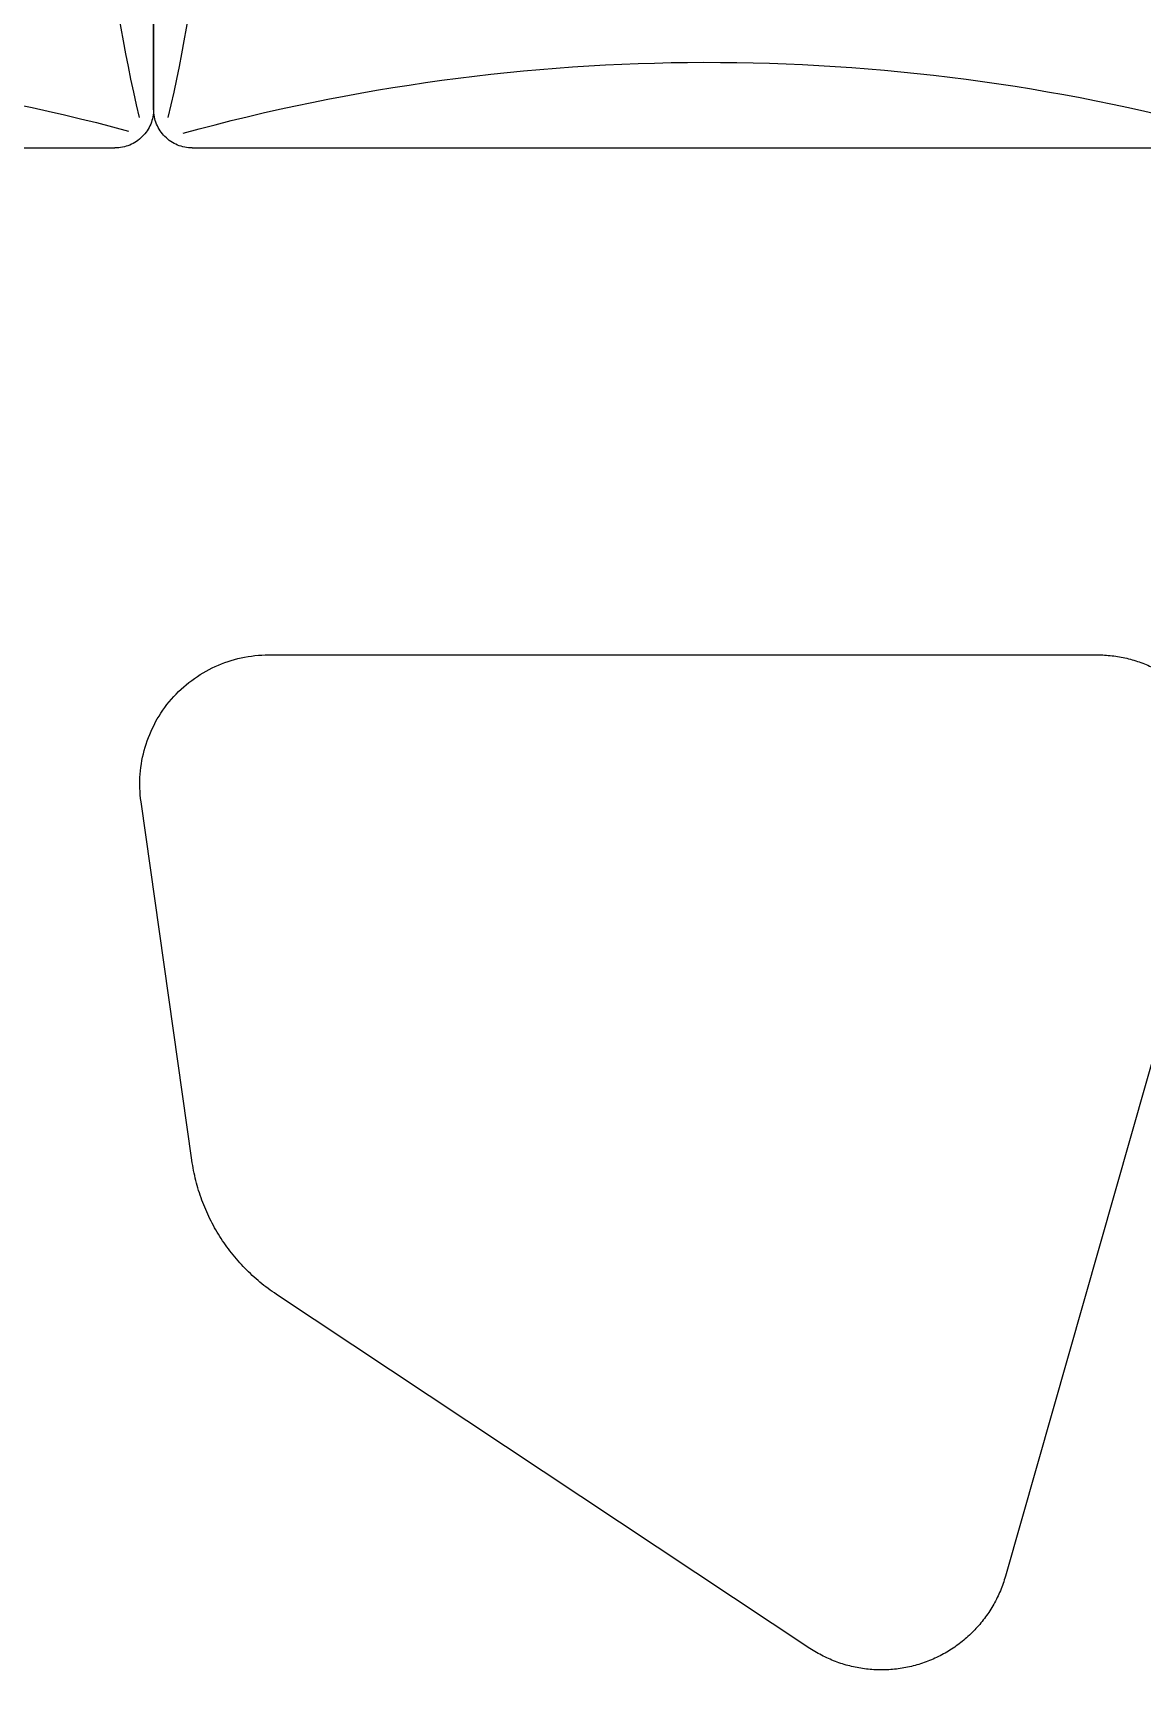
# Model space of a CAD drawing. Header units: inches. Extents: x 1174834 to 1369688, y -175882 to -108740.
# Drawn here: x 1319915 to 1320775, y -169790 to -168516 of the extents above; entities that cross this region are included whole.
import ezdxf

# ---------------------------------------------------------------- set-up
doc = ezdxf.new("R2010")
doc.units = ezdxf.units.IN
doc.header["$LTSCALE"] = 500
doc.header["$MEASUREMENT"] = 0
doc.linetypes.add('DASH', pattern=[0.35, 0.25, -0.1])
doc.layers.add('FF-FURN', color=51, linetype='Continuous')

# ---------------------------------------------------------------- blocks, each defined once
blk = doc.blocks.new('A$C48916692')
at = {"color": 3, "linetype": 'DASH', "ltscale": 150}
for p, q in [((9952.4, 6466), (9674.5, 6505.3)), ((9560.5, 6406.3), (9560.5, 5764.3)), ((10330.8, 5986.8), (10056.4, 6400.4)), ((9687.9, 5668.2), (10274.9, 5835.3))]:
    blk.add_line(p, q, dxfattribs=at)
for points in [[(8527.5, 7345.6), (9137.5, 7345.6, -0.414214), (9167.5, 7315.6), (9167.5, 6525.6, -0.414214), (9137.5, 6495.6), (8527.5, 6495.6, -0.414214), (8497.5, 6525.6), (8497.5, 7315.6, -0.414214)], [(8527.5, 6495.6), (9137.5, 6495.6, -0.414214), (9167.5, 6465.6), (9167.5, 5675.6, -0.414214), (9137.5, 5645.6), (8527.5, 5645.6, -0.414214), (8497.5, 5675.6), (8497.5, 6465.6, -0.414214)]]:
    blk.add_lwpolyline(points, format="xyb", close=True, dxfattribs=at)
for centre, radius, start, end in [((9660.5, 6406.3), 100, 81.9428, 180), ((9931.4, 6317.4), 150, 33.5698, 81.9428), ((10247.5, 5931.5), 100, 285.8966, 33.5698), ((9660.5, 5764.3), 100, 180, 285.8966)]:
    blk.add_arc(centre, radius, start, end, dxfattribs=at)
at = {"layer": 'FF-FURN', "color": 8}
for centre, radius, start, end in [((10634.7, 6915.8), 1533.6, 164.61, 195.1492), ((8826.3, 5134.3), 1408.6, 76.9693, 103.1862), ((8826.3, 7856.8), 1408.6, 256.8138, 283.0307), ((10634.7, 6065.8), 1533.6, 164.61, 195.1492)]:
    blk.add_arc(centre, radius, start, end, dxfattribs=at)

msp = doc.modelspace()

# ---------------------------------------------------------------- block references
at = {"color": 3, "xscale": -1, "rotation": 90}
msp.add_blockref('A$C48916692', (1326504.6, -159437.6), dxfattribs=at)

doc.saveas('drawing.dxf')
